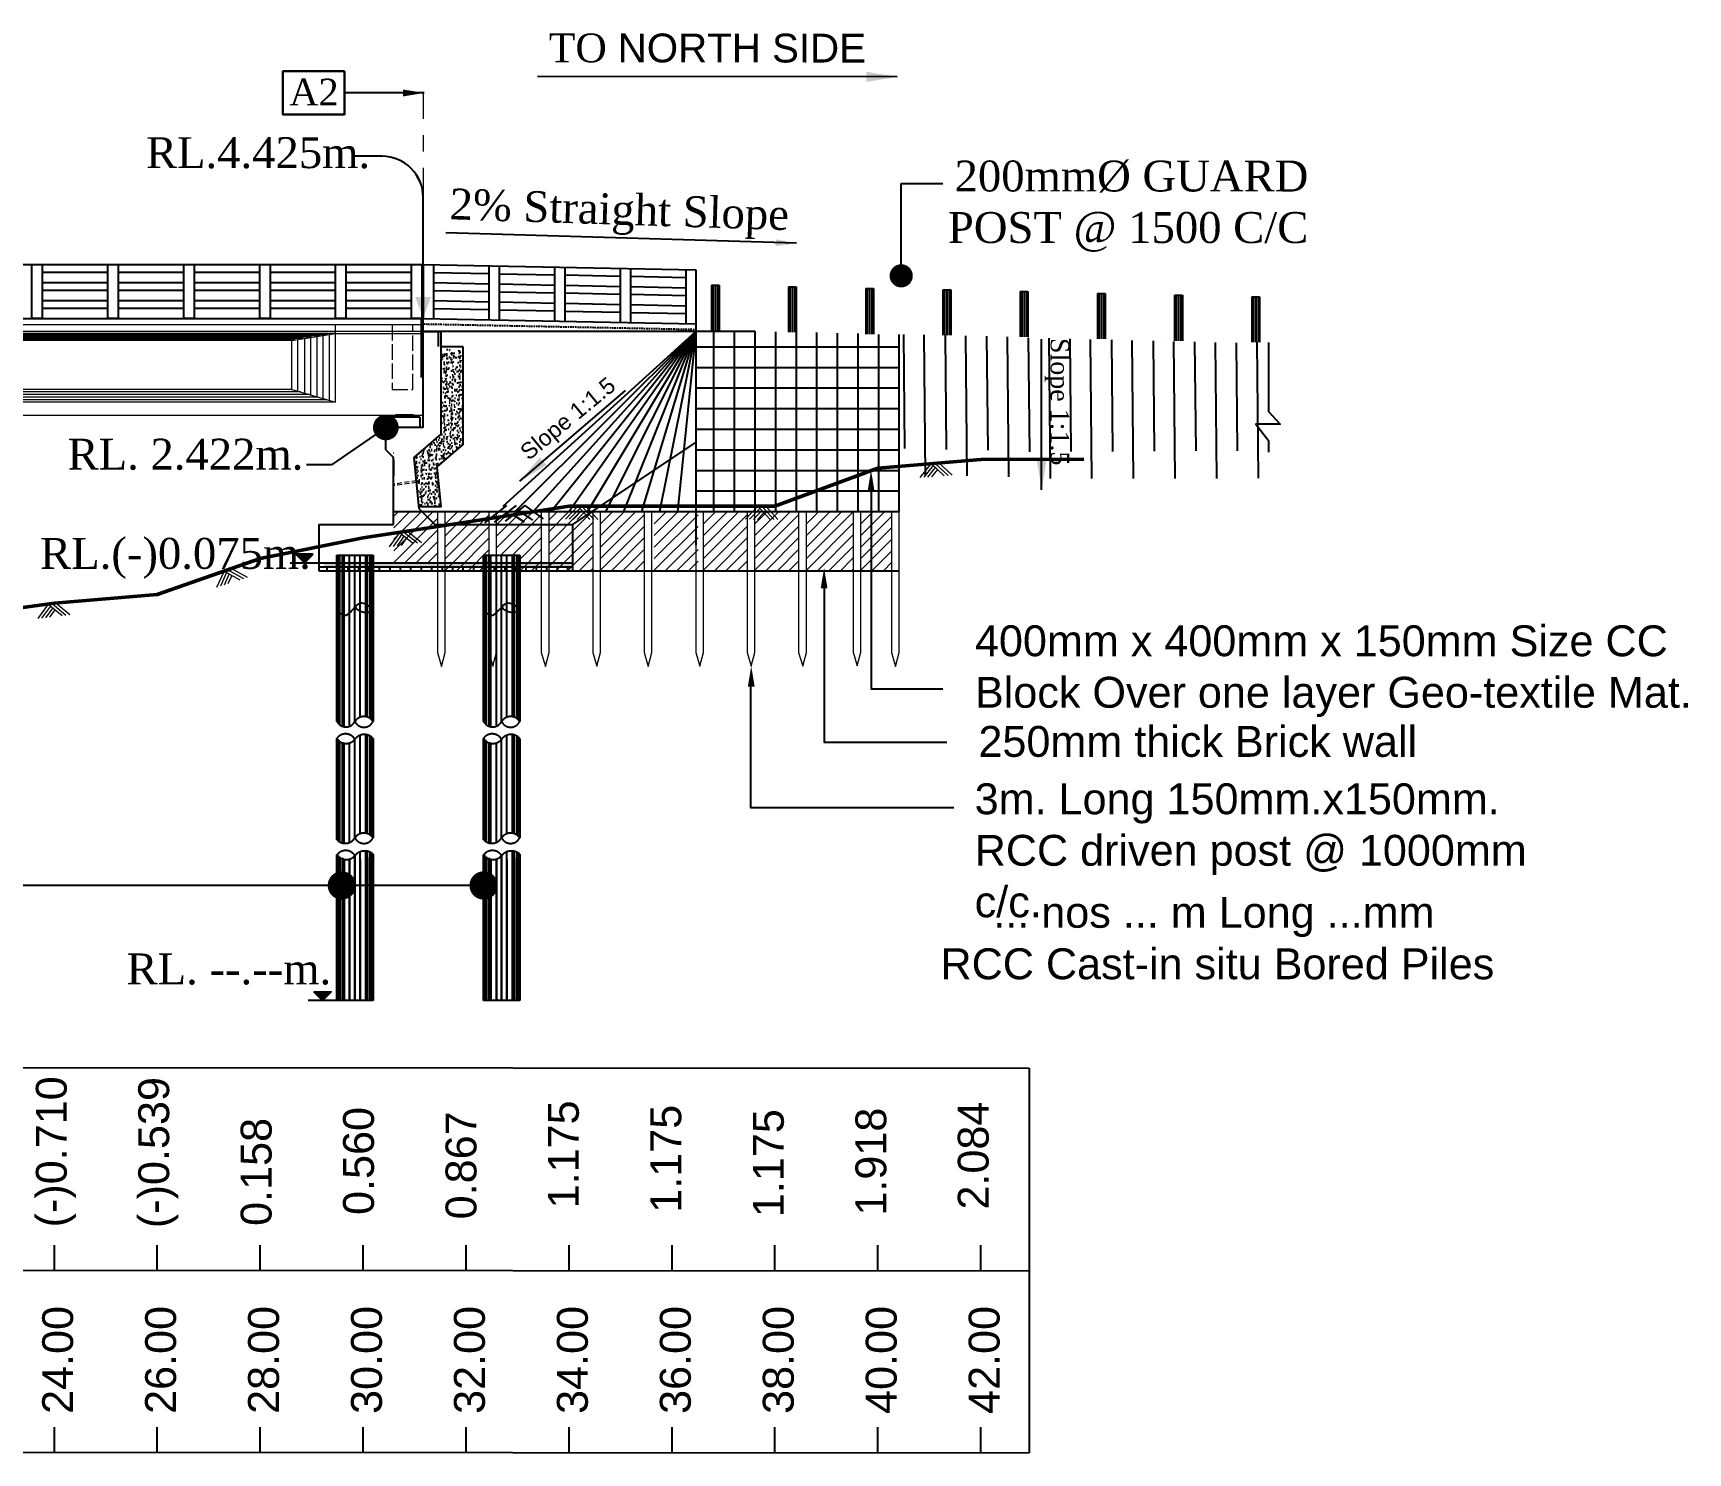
# Model space of a CAD drawing. Header units: millimetres. Extents: x -116975602006 to 5543032, y -156721783972 to 203313.
# Drawn here: x -230364 to -198215, y -9961 to 17621 of the extents above; entities that cross this region are included whole.
import ezdxf
from ezdxf.enums import TextEntityAlignment as Align

# ---------------------------------------------------------------- set-up
doc = ezdxf.new("R2010")
doc.units = ezdxf.units.MM
doc.header["$LTSCALE"] = 250
for name, pattern in [('ACAD_ISO02W100', [15, 12, -3]), ('CENTER', [50.8, 31.75, -6.35, 6.35, -6.35]), ('DASHED', [19.05, 12.7, -6.35]), ('HIDDEN', [9.525, 6.35, -3.175])]:
    doc.linetypes.add(name, pattern=pattern)
for name, color, linetype in [('Abutment W Line', 11, 'Continuous'), ('Dimision', 4, 'Continuous'), ('Extra Line', 134, 'Continuous'), ('hatch', 65, 'Continuous'), ('Hatching', 65, 'Continuous'), ('L.L', 200, 'Continuous'), ('LINES', 7, 'Continuous'), ('MARKER', 7, 'Continuous'), ('Pile', 11, 'Continuous'), ('Ralling', 6, 'Continuous'), ('Text', 7, 'Continuous'), ('TXT', 7, 'Continuous')]:
    doc.layers.add(name, color=color, linetype=linetype)
for name, color, linetype, lineweight in [('Concrete inside', 124, 'Continuous', 13), ('Concrete Out', 4, 'Continuous', 20), ('Diap', 3, 'ACAD_ISO02W100', 9), ('Dimention', 7, 'Continuous', 25), ('Footpath', 22, 'Continuous', 20), ('Girder Line', 7, 'Continuous', 18), ('HAT', 9, 'Continuous', 13), ('Profail', 5, 'Continuous', 18), ('Railing', 6, 'Continuous', 13)]:
    doc.layers.add(name, color=color, linetype=linetype, lineweight=lineweight)
doc.styles.add('Bridge Dimision - 1', font='times.ttf', dxfattribs={"height": 125})
doc.styles.add('ROMANS', font='arial.ttf', dxfattribs={"height": 200})
doc.styles.get("Standard").update_dxf_attribs({"font": 'times.ttf'})
doc.styles.add('TNR', font='times.ttf')
doc.dimstyles.new('ISO-25', dxfattribs={"dimtxt": 75, "dimasz": 35, "dimexe": 75, "dimexo": 45.625, "dimgap": 20, "dimtad": 1, "dimtoh": 1, "dimdec": 0, "dimtxsty": 'Standard', "dimblk": 'DOT', "dimcen": 300, "dimclrd": 256, "dimclre": 256, "dimclrt": 256, "dimadec": 0, "dimazin": 0, "dimtfac": 1, "dimtdec": 0, "dimtix": 1, "dimtmove": 0, "dimatfit": 3, "dimldrblk": 'DOT', "dimfxl": 1, "dimlwd": -1, "dimarcsym": 0})
doc.dimstyles.get("Standard").update_dxf_attribs({"dimtxt": 500, "dimasz": 700, "dimexe": 80, "dimexo": 70, "dimgap": 30, "dimtad": 1, "dimdec": 0, "dimlfac": -1, "dimzin": 0, "dimdsep": 46, "dimtxsty": 'Standard', "dimcen": 400, "dimadec": 0, "dimazin": 0, "dimtfac": 1, "dimtdec": 0, "dimtix": 1, "dimtofl": 0, "dimtmove": 0, "dimatfit": 3, "dimfxl": 1, "dimtolj": 1, "dimtzin": 0, "dimarcsym": 0})

# ---------------------------------------------------------------- blocks, each defined once
blk = doc.blocks.new('_Dot')
at = {"color": 0, "linetype": 'ByBlock', "lineweight": -2}
blk.add_line((-0.5, 0), (-1, 0), dxfattribs=at)
at = {"color": 0, "linetype": 'ByBlock', "const_width": 0.5}
blk.add_lwpolyline([(-0.25, 0, 1), (0.25, 0, 1)], format="xyb", close=True, dxfattribs=at)
blk = doc.blocks.new('MHHK')
at = {"layer": 'hatch', "ltscale": 0.5}
h = blk.add_hatch(dxfattribs=at)
h.set_pattern_fill('AR-CONC', color=256)
h.set_pattern_definition([(50, (750126.11, 94998.71), (182.18467, -15.939086), [19.05, -209.55]), (355, (750126.11, 94998.7), (-35.24342, 191.056845), [15.24, -167.640584]), (100.451445, (750141.3, 94997.38), (146.941247, 175.117752), [16.19001, -178.090245]), (46.1842, (750126.11, 95049.5), (271.07904, -42.04233), [28.575, -314.325]), (96.635558, (750148.7, 95046), (237.404134, 247.426125), [24.28502, -267.13561]), (351.18415, (750126.1, 95049.5), (237.40413, 247.426125), [22.85997, -251.45973]), (21, (750151.51, 95036.81), (151.614391, -102.265198), [19.05, -209.55]), (326, (750151.51, 95036.8), (61.80203, 184.187966), [15.24, -167.64]), (71.451445, (750164.15, 95028.29), (213.41642, 81.92277), [16.19001, -178.089938]), (37.5, (750126.114, 94998.71), (3.0886033, 84.555039), [0, -165.608, 0, -170.18, 0, -168.275]), (7.5, (750126.11, 94998.71), (66.8196625, 100.180575), [0, -97.028, 0, -161.798, 0, -64.135]), (327.5, (750069.47, 94998.71), (135.590595, -5.728744), [0, -63.5, 0, -198.12, 0, -262.89]), (317.5, (750044.07, 94998.71), (148.129181, 25.426491), [0, -82.55, 0, -131.572, 0, -186.69])])
h.paths.add_polyline_path([(1572222, -332826), (1571797, -332826), (1571797, -334474), (1571272, -334924), (1571368, -335884), (1571795, -335884), (1571716, -335103), (1572222, -334670)])
h = blk.add_hatch(dxfattribs=at)
h.set_pattern_fill('AR-CONC', color=256)
h.set_pattern_definition([(50, (677280.65, 84551.31), (182.18467, -15.939086), [19.05, -209.55]), (355, (677280.65, 84551.31), (-35.24342, 191.056845), [15.24, -167.640584]), (100.451445, (677295.83, 84549.98), (146.941247, 175.117752), [16.19001, -178.090245]), (46.1842, (677280.65, 84602.11), (271.07904, -42.04233), [28.575, -314.325]), (96.635558, (677303.24, 84598.6), (237.404134, 247.426125), [24.28502, -267.13561]), (351.18415, (677280.65, 84602.1), (237.404134, 247.426125), [22.85997, -251.45973]), (21, (677306.05, 84589.41), (151.614391, -102.265198), [19.05, -209.55]), (326, (677306.05, 84589.41), (61.80203, 184.187966), [15.24, -167.64]), (71.451445, (677318.68, 84580.89), (213.41642, 81.92277), [16.19001, -178.089938]), (37.5, (677280.645, 84551.31), (3.0886033, 84.555039), [0, -165.608, 0, -170.18, 0, -168.275]), (7.5, (677280.645, 84551.31), (66.8196625, 100.180575), [0, -97.028, 0, -161.798, 0, -64.135]), (327.5, (677224, 84551.31), (135.590595, -5.728744), [0, -63.5, 0, -198.12, 0, -262.89]), (317.5, (677198.6, 84551.31), (148.129181, 25.426491), [0, -82.55, 0, -131.572, 0, -186.69])])
h.paths.add_polyline_path([(1574347, -336974), (1569522, -336974), (1569522, -337049), (1574347, -337049)])
at = {"layer": 'hatch'}
h = blk.add_hatch(dxfattribs=at)
h.set_pattern_fill('AR-B88', color=256)
h.set_pattern_definition([(0, (742684.97, 98304.36), (0, 203.2), []), (90, (742684.97, 98304.36), (-101.6, 203.2), [203.2, -203.2])])
h.paths.add_polyline_path([(1574347, -337049), (1569522, -337049), (1569522, -337124), (1574347, -337124)])
at = {"layer": 'Abutment W Line'}
for p, q in [((1571447, -331173), (1571447, -332225)), ((1571447, -331174), (1576747, -331280)), ((1571647, -331183), (1571647, -332234)), ((1571647, -331328), (1572723, -331350)), ((1572723, -331199), (1572723, -332250)), ((1572923, -331203), (1572923, -332254)), ((1572923, -331354), (1573998, -331375)), ((1573998, -331224), (1573998, -332275)), ((1574198, -331228), (1574198, -332279)), ((1574198, -331379), (1575274, -331401)), ((1575274, -331250), (1575274, -332301)), ((1575474, -331254), (1575474, -332305)), ((1575474, -331405), (1576547, -331426)), ((1576547, -331275), (1576547, -332326)), ((1576747, -331280), (1576747, -332714)), ((1571647, -331528), (1572723, -331550)), ((1571647, -331678), (1572723, -331700)), ((1572923, -331554), (1573998, -331575)), ((1572923, -331704), (1573998, -331725)), ((1574198, -331579), (1575274, -331601)), ((1574198, -331729), (1575274, -331751)), ((1575474, -331605), (1576547, -331626)), ((1575474, -331755), (1576547, -331776)), ((1571647, -331878), (1572723, -331900)), ((1571647, -332028), (1572723, -332050)), ((1572923, -331904), (1573998, -331925)), ((1572923, -332054), (1573998, -332075)), ((1574198, -331929), (1575274, -331951)), ((1574198, -332079), (1575274, -332101)), ((1575474, -331955), (1576547, -331976)), ((1571447, -332224), (1576747, -332330)), ((1571447, -334341), (1571447, -332225)), ((1575474, -332105), (1576547, -332126)), ((1571447, -332474), (1571797, -332474)), ((1576747, -332580), (1576747, -334624)), ((1571447, -334341), (1570722, -334341)), ((1570722, -334774), (1570722, -334341)), ((1571384, -334144), (1570784, -334144)), ((1570784, -334144), (1570784, -334341)), ((1571259, -334104), (1570909, -334104)), ((1570912, -334144), (1570912, -334104)), ((1571259, -334144), (1571259, -334104)), ((1571384, -334144), (1571384, -334341)), ((1576747, -334624), (1574347, -336224)), ((1570722, -334774), (1570872, -334924)), ((1570872, -336224), (1570872, -334924)), ((1571372, -335924), (1571672, -336224)), ((1569422, -336224), (1569422, -336974)), ((1569422, -336224), (1569422, -337124)), ((1569422, -336224), (1570872, -336224)), ((1571672, -336224), (1574347, -336224)), ((1571672, -336224), (1574347, -336224)), ((1574347, -336224), (1574347, -337124)), ((1569422, -336974), (1574347, -336974)), ((1569422, -337049), (1574347, -337049)), ((1569422, -337124), (1574347, -337124)), ((1569772, -337906), (1569772, -337162)), ((1570472, -337906), (1570472, -337162)), ((1572622, -337906), (1572622, -337162)), ((1573322, -337906), (1573322, -337162))]:
    blk.add_line(p, q, dxfattribs=at)
at = {"layer": 'Abutment W Line', "linetype": 'HIDDEN', "ltscale": 0.02}
blk.add_line((1571445, -332330), (1576747, -332436), dxfattribs=at)
at = {"layer": 'Abutment W Line'}
for points in [[(1571372, -335924), (1571272, -334924), (1571797, -334474), (1571797, -332474)], [(1571795, -335884), (1571716, -335103), (1572222, -334670), (1572222, -332774)], [(1572222, -332774), (1571797, -332774)], [(1571795, -335884), (1571368, -335884)]]:
    blk.add_lwpolyline(points, dxfattribs=at)
for points in [[(1569772, -337905), (1569965, -337979), (1570018, -337940), (1570076, -337885), (1570122, -337833), (1570221, -337754), (1570345, -337778), (1570472, -337897), (1570299, -337936), (1570185, -337888), (1570122, -337833)], [(1572622, -337905), (1572815, -337979), (1572868, -337940), (1572925, -337885), (1572972, -337833), (1573070, -337754), (1573195, -337778), (1573322, -337897), (1573149, -337936), (1573034, -337888), (1572972, -337833)]]:
    blk.add_spline(points, degree=3, dxfattribs=at)
at = {"layer": 'Dimision', "ltscale": 5}
for p, q in [((1570872, -334974), (1570872, -335274)), ((1570873, -334837), (1570874, -334837)), ((1571260, -334836), (1571258, -334836)), ((1570872, -335024), (1570872, -335274))]:
    blk.add_line(p, q, dxfattribs=at)
blk.add_solid([(1570909, -334144), (1570909, -334104), (1571259, -334144), (1571259, -334104)], dxfattribs=at)
at = {"layer": 'Extra Line', "linetype": 'HIDDEN', "lineweight": 13, "ltscale": 0.06}
for p, q in [((1571318, -335380), (1570872, -335443)), ((1571321, -335411), (1570872, -335474))]:
    blk.add_line(p, q, dxfattribs=at)
at = {"layer": 'L.L', "linetype": 'HIDDEN', "ltscale": 0.1}
for p, q in [((1569772, -337162), (1569772, -336824)), ((1569772, -336824), (1570472, -336824)), ((1570472, -337162), (1570472, -336824)), ((1572622, -337162), (1572622, -336824)), ((1572622, -336824), (1573322, -336824)), ((1573322, -337162), (1573322, -336824))]:
    blk.add_line(p, q, dxfattribs=at)
blk = doc.blocks.new('grass')
at = {"layer": 'hatch', "color": 2, "ltscale": 5}
for p, q in [((-189, 6), (-634, -303)), ((0, 0), (-443, -303)), ((171, -6), (-232, -293)), ((-67, -176), (140, -323)), ((36, -102), (301, -303)), ((171, -6), (512, -283))]:
    blk.add_line(p, q, dxfattribs=at)
blk = doc.blocks.new('04')
at = {"layer": 'HAT', "ltscale": 0.5}
for p, q in [((0, 0), (235, -256)), ((0, 0), (-241, -250)), ((38, -42), (-165, -252)), ((76, -83), (-88, -254)), ((114, -125), (-12, -256)), ((76, 0), (311, -256)), ((153, 0), (388, -256))]:
    blk.add_line(p, q, dxfattribs=at)

msp = doc.modelspace()

# ---------------------------------------------------------------- hatches: boundary and pattern name
at = {"layer": 'Dimision', "ltscale": 5}
for points in [[(-224921.7, 7496.4), (-225261.1, 7496.4), (-225091.4, 7326.7)], [(-224910.7, -1003.5), (-224571.3, -1003.5), (-224741, -1173.2)]]:
    msp.add_hatch(color=256, dxfattribs=at).paths.add_polyline_path(points)
at = {"layer": 'Footpath', "lineweight": 13, "ltscale": 250}
h = msp.add_hatch(dxfattribs=at)
h.set_pattern_fill('ANSI31', color=256, scale=50)
h.set_pattern_definition([(45, (-270631.83, -426759.82), (-112.2532, 112.2532), [])])
h.paths.add_polyline_path([(-222508.4, 8326.6), (-223358.4, 8326.6), (-223358.4, 7326.7), (-222508.4, 7326.7)])
h = msp.add_hatch(dxfattribs=at)
h.set_pattern_fill('ANSI31', color=256, scale=50)
h.set_pattern_definition([(45, (-269625.72, -426909.82), (-112.2532, 112.2532), [])])
h.paths.add_polyline_path([(-221502.3, 8326.6), (-222358.4, 8326.6), (-222358.4, 7176.7), (-221502.3, 7176.7)])
h = msp.add_hatch(dxfattribs=at)
h.set_pattern_fill('ANSI31', color=256, scale=50)
h.set_pattern_definition([(45, (-268614.75, -426909.82), (-112.2532, 112.2532), [])])
h.paths.add_polyline_path([(-220491.3, 8326.6), (-221358.4, 8326.6), (-221358.4, 7476.7), (-220911, 7476.7), (-220911, 7176.7), (-220491.3, 7176.7)])
h = msp.add_hatch(dxfattribs=at)
h.set_pattern_fill('ANSI31', color=256, scale=50)
h.set_pattern_definition([(45, (-1767246.61, 310517.3), (-112.253202, 112.253202), [])])
h.paths.add_polyline_path([(-220341.3, 8326.6), (-220341.3, 7176.7), (-219491.3, 7176.7), (-219491.3, 8326.6)])
h = msp.add_hatch(dxfattribs=at)
h.set_pattern_fill('ANSI31', color=256, scale=50)
h.set_pattern_definition([(45, (-266614.75, -426909.82), (-112.2532, 112.2532), [])])
h.paths.add_polyline_path([(-218491.3, 8326.6), (-219341.3, 8326.6), (-219341.3, 7176.7), (-218491.3, 7176.7)])
h = msp.add_hatch(dxfattribs=at)
h.set_pattern_fill('ANSI31', color=256, scale=50)
h.set_pattern_definition([(45, (-265569.54, -426909.82), (-112.2532, 112.2532), [])])
h.paths.add_polyline_path([(-217446.1, 8326.6), (-218296.1, 8326.6), (-218296.1, 7176.7), (-217446.1, 7176.7)])
h = msp.add_hatch(dxfattribs=at)
h.set_pattern_fill('ANSI31', color=256, scale=50)
h.set_pattern_definition([(45, (-264614.75, -426909.82), (-112.2532, 112.2532), [])])
h.paths.add_polyline_path([(-216491.3, 8326.6), (-217341.3, 8326.6), (-217341.3, 7176.7), (-216491.3, 7176.7)])
h = msp.add_hatch(dxfattribs=at)
h.set_pattern_fill('ANSI31', color=256, scale=50)
h.set_pattern_definition([(45, (-263614.75, -426909.82), (-112.2532, 112.2532), [])])
h.paths.add_polyline_path([(-215491.3, 8326.6), (-216341.3, 8326.6), (-216341.3, 7176.7), (-215491.3, 7176.7)])
h = msp.add_hatch(dxfattribs=at)
h.set_pattern_fill('ANSI31', color=256, scale=50)
h.set_pattern_definition([(45, (-262614.75, -426909.82), (-112.2532, 112.2532), [])])
h.paths.add_polyline_path([(-214431, 8326.6), (-215341.3, 8326.6), (-215341.3, 7176.7), (-214431, 7176.7)])
h = msp.add_hatch(dxfattribs=at)
h.set_pattern_fill('ANSI31', color=256, scale=50)
h.set_pattern_definition([(45, (-261554.45, -426909.82), (-112.2532, 112.2532), [])])
h.paths.add_polyline_path([(-213685.8, 8326.6), (-214281, 8326.6), (-214281, 7176.7), (-213685.8, 7176.7)])

# ---------------------------------------------------------------- linework, layer by layer
at = {"ltscale": 10}
for p, q in [((-217491.1, 11948.8), (-217491.1, 7675.9)), ((-217491.1, 11825.8), (-221240.8, 8425.9)), ((-217491.1, 11825.8), (-220999.4, 8326.6)), ((-217491.1, 11825.8), (-220648.6, 8326.6)), ((-217491.1, 11825.8), (-220297.7, 8326.6)), ((-217491.1, 11825.8), (-219946.9, 8326.6)), ((-217491.1, 11825.8), (-219596.1, 8326.6)), ((-217491.1, 11825.8), (-219245.3, 8326.6)), ((-217491.1, 11825.8), (-218894.4, 8326.6)), ((-217491.1, 11825.8), (-218543.6, 8326.6)), ((-217491.1, 11825.8), (-218192.8, 8326.6)), ((-217491.1, 11825.8), (-217841.9, 8326.6)), ((-217136, 8326.6), (-217136, 11827.3)), ((-216736, 8326.6), (-216736, 11827.3)), ((-216336, 8326.6), (-216336, 11827.2)), ((-215936, 8326.6), (-215936, 11818.5)), ((-215536, 8326.6), (-215536, 11809.9)), ((-215136, 8326.6), (-215136, 11801.3)), ((-214736, 8326.6), (-214736, 11792.6)), ((-214336, 8326.6), (-214336, 11784)), ((-213936, 8326.6), (-213936, 11766.7)), ((-213535.8, 8326.6), (-213535.8, 11766.7)), ((-224460.6, 7476.7), (-223760.6, 7476.7)), ((-221611, 7476.7), (-220911, 7476.7))]:
    msp.add_line(p, q, dxfattribs=at)
at = {"color": 5, "lineweight": 30}
msp.add_lwpolyline([(-224314.5, 16878.4), (-225509.9, 16878.4), (-225509.9, 16037.3), (-224314.5, 16037.3)], close=True, dxfattribs=at)
at = {"layer": 'Abutment W Line', "ltscale": 10}
for p, q in [((-252811, 13127.3), (-222811, 13127.3)), ((-230186, 12977.3), (-228911, 12977.3)), ((-228711, 12977.3), (-227436, 12977.3)), ((-227236, 12977.3), (-225961, 12977.3)), ((-225761, 12977.3), (-224486, 12977.3)), ((-224286, 12977.3), (-223011, 12977.3)), ((-230186, 12777.3), (-228911, 12777.3)), ((-230186, 12627.3), (-228911, 12627.3)), ((-228711, 12777.3), (-227436, 12777.3)), ((-228711, 12627.3), (-227436, 12627.3)), ((-227236, 12777.3), (-225961, 12777.3)), ((-227236, 12627.3), (-225961, 12627.3)), ((-225761, 12777.3), (-224486, 12777.3)), ((-225761, 12627.3), (-224486, 12627.3)), ((-224286, 12777.3), (-223011, 12777.3)), ((-224286, 12627.3), (-223011, 12627.3)), ((-230186, 12427.3), (-228911, 12427.3)), ((-230186, 12277.3), (-228911, 12277.3)), ((-228711, 12427.3), (-227436, 12427.3)), ((-228711, 12277.3), (-227436, 12277.3)), ((-227236, 12427.3), (-225961, 12427.3)), ((-227236, 12277.3), (-225961, 12277.3)), ((-225761, 12427.3), (-224486, 12427.3)), ((-225761, 12277.3), (-224486, 12277.3)), ((-224286, 12427.3), (-223011, 12427.3)), ((-224286, 12277.3), (-223011, 12277.3)), ((-252811, 12077.3), (-222811, 12077.3)), ((-222816, 10926.9), (-222816, 12079.4)), ((-217490.8, 11526.6), (-213535.8, 11526.6)), ((-217490.8, 11126.6), (-213535.8, 11126.6)), ((-217490.8, 10726.6), (-213535.8, 10726.6)), ((-217490.8, 10326.6), (-213535.8, 10326.6)), ((-217490.8, 9926.6), (-213535.8, 9926.6)), ((-217490.8, 9526.6), (-213535.8, 9526.6)), ((-217490.8, 9126.6), (-213535.8, 9126.6)), ((-217490.8, 8726.6), (-213535.8, 8726.6)), ((-223361, 8326.6), (-213535.8, 8326.6)), ((-221036, 7176.7), (-213535.8, 7176.7))]:
    msp.add_line(p, q, dxfattribs=at)
at = {"layer": 'Abutment W Line'}
for p, q in [((-222786, 10795.3), (-222786, 11830.1)), ((-222486.1, 11533.1), (-222486.1, 11830.1))]:
    msp.add_line(p, q, dxfattribs=at)
at = {"layer": 'Abutment W Line', "ltscale": 10}
for points in [[(-230186, 12077.3), (-230386, 12077.3), (-230386, 13127.3), (-230186, 13127.3)], [(-228711, 12077.3), (-228911, 12077.3), (-228911, 13127.3), (-228711, 13127.3)], [(-227236, 12077.3), (-227436, 12077.3), (-227436, 13127.3), (-227236, 13127.3)], [(-225761, 12077.3), (-225961, 12077.3), (-225961, 13127.3), (-225761, 13127.3)], [(-224286, 12077.3), (-224486, 12077.3), (-224486, 13127.3), (-224286, 13127.3)], [(-222811, 12077.3), (-223011, 12077.3), (-223011, 13127.3), (-222811, 13127.3)]]:
    msp.add_lwpolyline(points, close=True, dxfattribs=at)
at = {"layer": 'Abutment W Line'}
msp.add_lwpolyline([(-222786, 11827.3), (-216341, 11827.3)], dxfattribs=at)
at = {"layer": 'Abutment W Line', "ltscale": 10}
for points in [[(-223760.6, -1173.2), (-224460.6, -1173.2)], [(-220911, -1173.2), (-221611, -1173.2)]]:
    msp.add_lwpolyline(points, dxfattribs=at)
at = {"layer": 'Concrete inside', "lineweight": 0, "ltscale": 50}
for p, q in [((-222786, 11826.2), (-237786, 11826.2)), ((-224486, 11786.7), (-237786, 11786.7)), ((-224643.4, 11761.7), (-237786, 11761.7)), ((-224800.8, 11736.7), (-237786, 11736.7)), ((-224958.2, 11711.7), (-237786, 11711.7)), ((-225115.6, 11686.7), (-237786, 11686.7)), ((-225273, 11661.7), (-237786, 11661.7)), ((-225336, 11651.7), (-237786, 11651.7)), ((-225336, 11651.7), (-224486, 11786.7)), ((-225336, 10699.2), (-225336, 11651.7)), ((-225219.8, 10665.1), (-225219.8, 11670.2)), ((-225086, 10625.7), (-225086, 11691.4)), ((-224966, 10590.4), (-224966, 11705.7)), ((-224846, 10555.1), (-224846, 11729.6)), ((-224726, 10519.8), (-224726, 11748.6)), ((-224606, 10484.5), (-224606, 11767.7)), ((-224486, 11786.7), (-222786, 11786.7)), ((-225336, 10699.2), (-237786, 10699.2)), ((-225166, 10649.2), (-237786, 10649.2)), ((-225336, 10699.2), (-224486, 10449.2)), ((-224996, 10599.2), (-237786, 10599.2)), ((-224826, 10549.2), (-237786, 10549.2)), ((-224656, 10499.2), (-237786, 10499.2)), ((-224486, 10449.2), (-237786, 10449.2))]:
    msp.add_line(p, q, dxfattribs=at)
at = {"layer": 'Concrete Out'}
for p, q in [((-222786, 11951.2), (-237786, 11951.2)), ((-224486, 10449.2), (-224486, 11951.2)), ((-222786, 10199.2), (-222786, 11951.2)), ((-237786, 10199.2), (-222786, 10199.2))]:
    msp.add_line(p, q, dxfattribs=at)
at = {"layer": 'Diap', "ltscale": 0.1}
msp.add_lwpolyline([(-223386, 11951.2), (-223386, 10699.2), (-222986, 10699.2), (-222986, 11951.2)], dxfattribs=at)
at = {"layer": 'Dimision', "ltscale": 5}
for p, q in [((-225371.8, 7326.7), (-224811, 7326.7)), ((-224460.6, -1173.2), (-225021.4, -1173.2))]:
    msp.add_line(p, q, dxfattribs=at)
for points in [[(-222786, 12491.5), (-222786, 14427.4, 0.4142136), (-223586, 15227.4), (-224171.9, 15227.4)], [(-222784.9, 12577.1), (-222784.9, 14427.4, 0.4142136), (-223584.9, 15227.4), (-224170.8, 15227.4)]]:
    msp.add_lwpolyline(points, format="xyb", dxfattribs=at)
at = {"layer": 'Dimision', "ltscale": 5, "elevation": 0}
for points in [[(-214084.1, 8726.6), (-214084.1, 4881.7), (-212687.4, 4881.7)], [(-214996.6, 6831.6), (-214996.6, 3844.8), (-212610.5, 3844.8)], [(-216428.2, 4921), (-216425.1, 2578.3), (-212474.4, 2578.3)]]:
    msp.add_lwpolyline(points, dxfattribs=at)
at = {"layer": 'Dimision', "ltscale": 5}
for points in [[(-224921.7, 7496.4), (-225261.1, 7496.4), (-225091.4, 7326.7)], [(-224910.7, -1003.5), (-224571.3, -1003.5), (-224741, -1173.2)]]:
    msp.add_lwpolyline(points, close=True, dxfattribs=at)
for points in [[(-222937.8, 12486.2), (-222786, 12077.1), (-222641.3, 12486.2)], [(-222634.2, 12491.5), (-222787.7, 12077.8), (-222930.7, 12491.5)], [(-214150.8, 8726.6), (-214084.1, 9126.6), (-214017.5, 8726.6)], [(-215063.3, 6831.6, 0), (-214996.6, 7231.6, 0), (-214929.9, 6831.6, 0)], [(-216478.7, 4921), (-216412, 5321), (-216345.3, 4921)]]:
    msp.add_solid(points, dxfattribs=at)
at = {"layer": 'Girder Line', "linetype": 'CENTER', "lineweight": 0, "ltscale": 0.2}
msp.add_line((-222780.7, 13413.8), (-222780.7, 16457.8), dxfattribs=at)
msp.add_line((-222780.7, 13413.8), (-222780.7, 16457.8), dxfattribs=at)
at = {"layer": 'hatch', "ltscale": 10}
for p, q in [((-217157.2, 12726.5), (-217157.2, 11844.1)), ((-217112.2, 12726.5), (-217112.2, 11844.5)), ((-217067.2, 12726.5), (-217067.2, 11844.9)), ((-215657.2, 12694.1), (-215657.2, 11811.8)), ((-215612.2, 12694.1), (-215612.2, 11812.1)), ((-215567.2, 12694.1), (-215567.2, 11812.5)), ((-214157.2, 12655.9), (-214157.2, 11773.5)), ((-214112.2, 12655.9), (-214112.2, 11773.9)), ((-214067.2, 12655.9), (-214067.2, 11774.2)), ((-212657.2, 12631.9), (-212657.2, 11749.6)), ((-212612.2, 12631.9), (-212612.2, 11749.9)), ((-212567.2, 12631.9), (-212567.2, 11750.3)), ((-211157.2, 12602.3), (-211157.2, 11720)), ((-211112.2, 12602.3), (-211112.2, 11720.3)), ((-211067.2, 12602.3), (-211067.2, 11720.7)), ((-209657.2, 12563.6), (-209657.2, 11681.3)), ((-209612.2, 12563.6), (-209612.2, 11681.6)), ((-209567.2, 12563.6), (-209567.2, 11682)), ((-208157.2, 12526.4), (-208157.2, 11644.1)), ((-208112.2, 12526.4), (-208112.2, 11644.4)), ((-208067.2, 12526.4), (-208067.2, 11644.8)), ((-206657.2, 12500), (-206657.2, 11617.6)), ((-206612.2, 12500), (-206612.2, 11618)), ((-206567.2, 12500), (-206567.2, 11618.3)), ((-213455.2, 11767.2), (-213433.2, 9551.5)), ((-212647, 11749.7), (-212625, 9534.1)), ((-211838.8, 11732.3), (-211816.8, 9516.6)), ((-211031.2, 11701), (-211009.2, 9485.4)), ((-210223, 11681.4), (-210201.1, 9489.8)), ((-209414.8, 11661.7), (-209393, 9494.3)), ((-208606.6, 11642), (-208584.9, 9498.7)), ((-207798.3, 11622.4), (-207776.8, 9503.2)), ((-206990.1, 11602.7), (-206968.8, 9507.6))]:
    msp.add_line(p, q, dxfattribs=at)
at = {"layer": 'hatch', "ltscale": 3}
for p, q in [((-224460.6, 4248.4), (-224460.6, 5236.3)), ((-224439.8, 4216.2), (-224439.8, 5236.3)), ((-224406.3, 4183.1), (-224406.3, 5236.3)), ((-224351.9, 4153.4), (-224351.9, 5236.3)), ((-224318.2, 4147.2), (-224318.2, 5236.3)), ((-224214.1, 4175), (-224214.1, 5236.3)), ((-221611, 4248.4), (-221611, 5236.3)), ((-221590.2, 4216.2), (-221590.2, 5236.3)), ((-221556.7, 4183.1), (-221556.7, 5236.3)), ((-221502.3, 4153.4), (-221502.3, 5236.3)), ((-221468.6, 4147.2), (-221468.6, 5236.3)), ((-221364.5, 4175), (-221364.5, 5236.3))]:
    msp.add_line(p, q, dxfattribs=at)
at = {"layer": 'hatch', "ltscale": 10}
for points in [[(-213025.2, 9035.4), (-213051.1, 11757.4)], [(-212217, 9018), (-212242.9, 11739.9)], [(-211408.8, 9000.5), (-211434.7, 11722.5)], [(-210601.1, 8969.3), (-210627.1, 11691.2)], [(-209793, 8969.3), (-209818.9, 11671.5)], [(-208984.9, 8969.3), (-209010.7, 11651.9)], [(-208176.8, 8969.3), (-208202.4, 11632.2)], [(-207368.7, 8969.3), (-207394.2, 11612.5)], [(-206560.7, 8975.9), (-206586.2, 11619.2)]]:
    msp.add_lwpolyline(points, dxfattribs=at)
at = {"layer": 'Hatching', "ltscale": 3}
for p, q in [((-224460.6, 7476.7), (-224460.6, 5236.3)), ((-224460.6, 5236.3), (-224460.6, 7476.7)), ((-224439.8, 5236.3), (-224439.8, 7476.7)), ((-224406.3, 5236.3), (-224406.3, 7476.7)), ((-224351.9, 5236.3), (-224351.9, 7476.7)), ((-224318.2, 5236.3), (-224318.2, 7476.7)), ((-224214.1, 5236.3), (-224214.1, 7476.7)), ((-224110.6, 4246.9), (-224110.6, 7476.7)), ((-224007.1, 4331), (-224007.1, 7476.7)), ((-223903, 4340.7), (-223903, 7476.7)), ((-223869.3, 4335.7), (-223869.3, 7476.7)), ((-223815, 4304.7), (-223815, 7476.7)), ((-223781.4, 4275.1), (-223781.4, 7476.7)), ((-223760.6, 7476.7), (-223760.6, 4248.4)), ((-223760.6, 4248.4), (-223760.6, 7476.7)), ((-221611, 7476.7), (-221611, 5236.3)), ((-221611, 5236.3), (-221611, 7476.7)), ((-221590.2, 5236.3), (-221590.2, 7476.7)), ((-221556.7, 5236.3), (-221556.7, 7476.7)), ((-221502.3, 5236.3), (-221502.3, 7476.7)), ((-221468.6, 5236.3), (-221468.6, 7476.7)), ((-221364.5, 5236.3), (-221364.5, 7476.7)), ((-221261, 4246.9), (-221261, 7476.7)), ((-221157.5, 4331), (-221157.5, 7476.7)), ((-221053.4, 4340.7), (-221053.4, 7476.7)), ((-221019.7, 4335.7), (-221019.7, 7476.7)), ((-220965.4, 4304.7), (-220965.4, 7476.7)), ((-220931.8, 4275.1), (-220931.8, 7476.7)), ((-220911, 7476.7), (-220911, 4248.4)), ((-220911, 4248.4), (-220911, 7434.5)), ((-224460.6, 5236.3), (-224460.6, 4248.4)), ((-221611, 5236.3), (-221611, 4248.4)), ((-224460.6, 3916), (-224460.6, 1946.6)), ((-224460.6, 1951.9), (-224460.6, 3916)), ((-224439.8, 1934.6), (-224439.8, 3889.8)), ((-224406.3, 1913.1), (-224406.3, 3860.5)), ((-224360.6, 3995.3), (-224360.6, 3995)), ((-224110.6, 1985.4), (-224110.6, 3903.9)), ((-224007.1, 2061.6), (-224007.1, 3980.8)), ((-223903, 2079.4), (-223903, 3992)), ((-223869.3, 2063), (-223869.3, 3986.5)), ((-223815, 2035.4), (-223815, 3963.8)), ((-223781.4, 2009.1), (-223781.4, 3940)), ((-223760.6, 3919.8), (-223760.6, 1987.5)), ((-223760.6, 1987.5), (-223760.6, 3919.8)), ((-221611, 3916), (-221611, 1946.6)), ((-221611, 1951.9), (-221611, 3916)), ((-221590.2, 1934.6), (-221590.2, 3889.8)), ((-221556.7, 1913.1), (-221556.7, 3860.5)), ((-221511, 3995.3), (-221511, 3995)), ((-221261, 1985.4), (-221261, 3903.9)), ((-221157.5, 2061.6), (-221157.5, 3980.8)), ((-221053.4, 2079.4), (-221053.4, 3992)), ((-221019.7, 2063), (-221019.7, 3986.5)), ((-220965.4, 2035.4), (-220965.4, 3963.8)), ((-220931.8, 2009.1), (-220931.8, 3940)), ((-220911, 3919.8), (-220911, 1987.5)), ((-220911, 1987.5), (-220911, 3919.8)), ((-224351.9, 1890.9), (-224351.9, 3831.1)), ((-224318.2, 1880.7), (-224318.2, 3823.9)), ((-224214.1, 1905.4), (-224214.1, 3831.5)), ((-221502.3, 1890.9), (-221502.3, 3831.1)), ((-221468.6, 1880.7), (-221468.6, 3823.9)), ((-221364.5, 1905.4), (-221364.5, 3831.5)), ((-224460.6, 1661), (-224460.6, -1173.2)), ((-224460.6, -1173.2), (-224460.6, 1654.2)), ((-224439.8, 1642.9), (-224439.8, -1173.2)), ((-224439.8, -1173.2), (-224439.8, 1634)), ((-224406.3, 1620.2), (-224406.3, -1173.2)), ((-224406.3, -1173.2), (-224406.3, 1608.8)), ((-224110.6, -1173.2), (-224110.6, 1643.2)), ((-224110.6, 1641.9), (-224110.6, -1173.2)), ((-224007.1, -1173.2), (-224007.1, 1710)), ((-223903, -1173.2), (-223903, 1731.2)), ((-223885.6, 1887.2), (-223885.6, 1887)), ((-223869.3, -1173.2), (-223869.3, 1722.2)), ((-223815, -1173.2), (-223815, 1703.2)), ((-223815, 1620.2), (-223815, -1173.2)), ((-223781.4, -1173.2), (-223781.4, 1685.3)), ((-223781.4, 1642.9), (-223781.4, -1173.2)), ((-223760.6, 1671.3), (-223760.6, -1173.2)), ((-223760.6, -1173.2), (-223760.6, 1671.3)), ((-221611, 1661), (-221611, -1173.2)), ((-221611, -1173.2), (-221611, 1654.2)), ((-221590.2, 1642.9), (-221590.2, -1173.2)), ((-221590.2, -1173.2), (-221590.2, 1634)), ((-221556.7, 1620.2), (-221556.7, -1173.2)), ((-221556.7, -1173.2), (-221556.7, 1608.8)), ((-221261, -1173.2), (-221261, 1643.2)), ((-221261, 1641.9), (-221261, -1173.2)), ((-221157.5, -1173.2), (-221157.5, 1710)), ((-221053.4, -1173.2), (-221053.4, 1731.2)), ((-221036, 1887.2), (-221036, 1887)), ((-221019.7, -1173.2), (-221019.7, 1722.2)), ((-220965.4, -1173.2), (-220965.4, 1703.2)), ((-220965.4, 1620.2), (-220965.4, -1173.2)), ((-220931.8, -1173.2), (-220931.8, 1685.3)), ((-220931.8, 1642.9), (-220931.8, -1173.2)), ((-220911, 1671.3), (-220911, -1173.2)), ((-220911, -1173.2), (-220911, 1671.3)), ((-224351.9, 1595.6), (-224351.9, -1173.2)), ((-224351.9, -1173.2), (-224351.9, 1581.8)), ((-224318.2, 1572.9), (-224318.2, -1173.2)), ((-224318.2, -1173.2), (-224318.2, 1564.9)), ((-224214.1, -1173.2), (-224214.1, 1579.8)), ((-224214.1, 1568.6), (-224214.1, -1173.2)), ((-224007.1, 1568.6), (-224007.1, -1173.2)), ((-223903, 1572.9), (-223903, -1173.2)), ((-223869.3, 1595.6), (-223869.3, -1173.2)), ((-221502.3, 1595.6), (-221502.3, -1173.2)), ((-221502.3, -1173.2), (-221502.3, 1581.8)), ((-221468.6, 1572.9), (-221468.6, -1173.2)), ((-221468.6, -1173.2), (-221468.6, 1564.9)), ((-221364.5, -1173.2), (-221364.5, 1579.8)), ((-221364.5, 1568.6), (-221364.5, -1173.2)), ((-221157.5, 1568.6), (-221157.5, -1173.2)), ((-221053.4, 1572.9), (-221053.4, -1173.2)), ((-221019.7, 1595.6), (-221019.7, -1173.2))]:
    msp.add_line(p, q, dxfattribs=at)
at = {"layer": 'Hatching', "lineweight": -3, "ltscale": 3}
msp.add_lwpolyline([(-206362.1, 11612.4), (-206362.1, 10267.8), (-206137.4, 10025.3), (-206606.3, 10025.3), (-206362.1, 9705.4), (-206362.1, 9479.7)], dxfattribs=at)
at = {"layer": 'Hatching', "lineweight": 9, "ltscale": 3}
for points in [[(-222508.4, 8326.6), (-222508.4, 5585.7), (-222429.4, 5318.9), (-222358.4, 5585.7), (-222358.4, 8326.6)], [(-221508.4, 8327), (-221508.4, 5586.1), (-221429.4, 5319.3), (-221358.4, 5586.1), (-221358.4, 8327)], [(-220491.3, 8326.6), (-220491.3, 5585.7), (-220412.3, 5318.9), (-220341.3, 5585.7), (-220341.3, 8326.6)], [(-219491.3, 8327), (-219491.3, 5586.1), (-219412.3, 5319.3), (-219341.3, 5586.1), (-219341.3, 8327)], [(-218491.3, 8326.6), (-218491.3, 5585.7), (-218412.3, 5318.9), (-218341.3, 5585.7), (-218341.3, 8326.6)], [(-217491.3, 8327), (-217491.3, 5586.1), (-217412.3, 5319.3), (-217341.3, 5586.1), (-217341.3, 8327)], [(-216491.3, 8327), (-216491.3, 5586.1), (-216412.3, 5319.3), (-216341.3, 5586.1), (-216341.3, 8326.6)], [(-215491.3, 8327), (-215491.3, 5586.1), (-215412.3, 5319.3), (-215341.3, 5586.1), (-215341.3, 8327)], [(-214431, 8326.6), (-214431, 5594.3), (-214352, 5327.5), (-214281, 5594.3), (-214281, 8326.6)], [(-213685.8, 8326.6), (-213685.8, 5585.7), (-213606.7, 5318.9), (-213535.8, 5585.7), (-213535.8, 8326.6)]]:
    msp.add_lwpolyline(points, dxfattribs=at)
at = {"layer": 'LINES'}
for p, q in [((-262193.8, -2455.4), (-211011.3, -2487.2)), ((-262193.8, -6394.9), (-211011.3, -6426.8)), ((-262193.8, -9929.6), (-211011.3, -9961.4))]:
    msp.add_line(p, q, dxfattribs=at)
msp.add_lwpolyline([(-211011.3, -2487.2), (-211011.3, -9961.4)], dxfattribs=at)
at = {"layer": 'MARKER', "color": 0}
for p, q in [((-229950.9, -6426.8), (-229950.9, -5926.8)), ((-227950.9, -6426.8), (-227950.9, -5926.8)), ((-225950.9, -6426.8), (-225950.9, -5926.8)), ((-223950.9, -6426.8), (-223950.9, -5926.8)), ((-221950.9, -6426.8), (-221950.9, -5926.8)), ((-219950.9, -6426.8), (-219950.9, -5926.8)), ((-217950.9, -6426.8), (-217950.9, -5926.8)), ((-215950.9, -6426.8), (-215950.9, -5926.8)), ((-213950.9, -6426.8), (-213950.9, -5926.8)), ((-211950.9, -6426.8), (-211950.9, -5926.8)), ((-229950.9, -9961.4), (-229950.9, -9461.4)), ((-227950.9, -9961.4), (-227950.9, -9461.4)), ((-225950.9, -9961.4), (-225950.9, -9461.4)), ((-223950.9, -9961.4), (-223950.9, -9461.4)), ((-221950.9, -9961.4), (-221950.9, -9461.4)), ((-219950.9, -9961.4), (-219950.9, -9461.4)), ((-217950.9, -9961.4), (-217950.9, -9461.4)), ((-215950.9, -9961.4), (-215950.9, -9461.4)), ((-213950.9, -9961.4), (-213950.9, -9461.4)), ((-211950.9, -9961.4), (-211950.9, -9461.4))]:
    msp.add_line(p, q, dxfattribs=at)
at = {"layer": 'Pile', "linetype": 'DASHED', "ltscale": 5}
for points in [[(-224460.6, 4248.4, 0.6098288), (-224112, 4248.4, -0.5401567), (-223760.6, 4248.4, -0.6372069), (-224112, 4248.4)], [(-221611, 4248.4, 0.6098288), (-221262.4, 4248.4, -0.5401567), (-220911, 4248.4, -0.6372069), (-221262.4, 4248.4)], [(-223760.6, 3919.8, 0.4723994), (-224112, 3902.7, -0.5154135), (-224463.7, 3920.6, -0.5349827), (-224112, 3902.7)], [(-220911, 3919.8, 0.4723994), (-221262.4, 3902.7, -0.5154135), (-221614.1, 3920.6, -0.5349827), (-221262.4, 3902.7)], [(-224460.6, 1951.9, 0.5050835), (-224112, 1987.5, -0.5233169), (-223760.6, 1987.5, -0.6192314), (-224112, 1987.5)], [(-221611, 1951.9, 0.5050835), (-221262.4, 1987.5, -0.5233169), (-220911, 1987.5, -0.6192314), (-221262.4, 1987.5)], [(-223760.6, 1671.3, 0.4200269), (-224112, 1641.9, -0.4779555), (-224460.6, 1654.2, -0.527947), (-224112, 1641.9)], [(-220911, 1671.3, 0.4200269), (-221262.4, 1641.9, -0.4779555), (-221611, 1654.2, -0.527947), (-221262.4, 1641.9)]]:
    msp.add_lwpolyline(points, format="xyb", dxfattribs=at)
at = {"layer": 'Profail', "lineweight": 50}
msp.add_lwpolyline([(-253950.9, 8278.3), (-251950.9, 8279.3), (-249950.9, 8199.3), (-247950.9, 7582.3), (-245950.9, 6819.3), (-243950.9, 6192.3), (-241950.9, 5672.3), (-239950.9, 5068.3), (-237950.9, 5127.3), (-235950.9, 5401.3), (-233950.9, 5860.3), (-231950.9, 6271.3), (-229950.9, 6543.3), (-227950.9, 6714.3), (-225950.9, 7411.3), (-223950.9, 7813.3), (-221950.9, 8120.3), (-219950.9, 8428.3), (-217950.9, 8428.3), (-215950.9, 8428.3), (-213950.9, 9171.3), (-211950.9, 9337.3), (-209950.9, 9346.3)], dxfattribs=at)
at = {"layer": 'Railing', "ltscale": 0.5, "const_width": 0.02}
msp.add_lwpolyline([(-216361.9, 11827.7), (-216361.9, 11827.7), (-206361.8, 11611.8)], dxfattribs=at)
at = {"layer": 'Ralling'}
for p, q in [((-217187.2, 12726.5), (-217187.2, 11843.9)), ((-217187.2, 12726.5), (-217037.2, 12726.5)), ((-217037.2, 12726.5), (-217037.2, 11845.1)), ((-215687.2, 12694.1), (-215687.2, 11811.5)), ((-215687.2, 12694.1), (-215537.2, 12694.1)), ((-215537.2, 12694.1), (-215537.2, 11812.7)), ((-214187.2, 12655.9), (-214187.2, 11773.3)), ((-214187.2, 12655.9), (-214037.2, 12655.9)), ((-214037.2, 12655.9), (-214037.2, 11774.5)), ((-212687.2, 12631.9), (-212687.2, 11749.3)), ((-212687.2, 12631.9), (-212537.2, 12631.9)), ((-212537.2, 12631.9), (-212537.2, 11750.5)), ((-211187.2, 12602.3), (-211187.2, 11719.7)), ((-211187.2, 12602.3), (-211037.2, 12602.3)), ((-211037.2, 12602.3), (-211037.2, 11720.9)), ((-209687.2, 12563.6), (-209687.2, 11681)), ((-209687.2, 12563.6), (-209537.2, 12563.6)), ((-209537.2, 12563.6), (-209537.2, 11682.2)), ((-208187.2, 12526.4), (-208187.2, 11643.8)), ((-208187.2, 12526.4), (-208037.2, 12526.4)), ((-208037.2, 12526.4), (-208037.2, 11645)), ((-206687.2, 12500), (-206687.2, 11617.4)), ((-206687.2, 12500), (-206537.2, 12500)), ((-206537.2, 12500), (-206537.2, 11618.6))]:
    msp.add_line(p, q, dxfattribs=at)

# ---------------------------------------------------------------- block references
for name, p in [('MHHK', (-1794232.9, 344300.8)), ('04', (-219781.8, 8428.3)), ('04', (-216281.8, 8428.3))]:
    msp.add_blockref(name, p)
for name, p, rotation in [('04', (-212918.9, 9256.9), 4.744674281813626), ('grass', (-220978.8, 8443.9), 2.862405226111747), ('04', (-223243.1, 7921.9), 8.726786671747293), ('04', (-226653.4, 7166.5), 19.21344591452922), ('04', (-230068.5, 6527.3), 7.744710543069838)]:
    msp.add_blockref(name, p, dxfattribs=dict(rotation=rotation))

# ---------------------------------------------------------------- texts
at = {"insert": (-210233.8, 9221.5, 261.5), "char_height": 360, "width": 7083.035, "attachment_point": 3, "rotation": 270}
msp.add_mtext(' Slope 1:1.5', dxfattribs=at)
at = {"layer": 'Text', "ltscale": 0.5}
for s, rotation, style, p in [('RL.4.425m.', 0.00167, 'Bridge Dimision - 1', (-228172.2, 14998.3, -8669)), ('2%%% Straight Slope', 358.16534, 'Bridge Dimision - 1', (-222280.5, 14004.4)), (' RL. 2.422m.', 0.00167, 'Bridge Dimision - 1', (-229921.6, 9141.1, -1733.8)), (' RL.(-)0.075m.', 0.00167, 'Bridge Dimision - 1', (-230454.9, 7212.9)), (' RL. --.--m.', 0.00167, 'Bridge Dimision - 1', (-228775.7, -858.2)), ('(-)0.710', 90, 'ROMANS', (-229710.4, -5580.3)), ('(-)0.539', 90, 'ROMANS', (-227721, -5594.7)), ('1.175', 90, 'ROMANS', (-219762.7, -5210.7)), ('2.084', 90, 'ROMANS', (-211799.8, -5234.2)), ('0.158', 90, 'ROMANS', (-225730.8, -5551.8)), ('0.560', 90, 'ROMANS', (-223742.4, -5338.6)), ('0.867', 90, 'ROMANS', (-221751.1, -5423.9)), ('1.175', 90, 'ROMANS', (-217771.5, -5295.9)), ('1.175', 90, 'ROMANS', (-215780.3, -5381.2)), ('1.918', 90, 'ROMANS', (-213788.2, -5352.2))]:
    msp.add_text(s, height=600, rotation=rotation, dxfattribs=dict(at, style=style)).set_placement(p)
at = {"layer": 'Text', "ltscale": 0.5, "style": 'ROMANS'}
for s, p in [('24.00', (-229887.4, -9204.1)), ('26.00', (-227887.4, -9204.1)), ('28.00', (-225887.4, -9204.1)), ('30.00', (-223887.4, -9204.1)), ('32.00', (-221887.4, -9204.1)), ('34.00', (-219887.4, -9204.1)), ('36.00', (-217887.4, -9204.1)), ('38.00', (-215887.4, -9204.1)), ('40.00', (-213887.4, -9204.1)), ('42.00', (-211887.4, -9204.1))]:
    msp.add_text(s, height=600, rotation=90, dxfattribs=at).set_placement(p, align=Align.MIDDLE_LEFT)
at = {"layer": 'Text', "ltscale": 10, "insert": (-221548.4, 17615.4), "char_height": 560, "attachment_point": 1, "rotation": 359.94475}
msp.add_mtext_dynamic_manual_height_columns('\\pi1203.45045;TO {\\fArial|b0|i0|c0|p34;NORTH SIDE} ', width=8473.361, gutter_width=625, heights=[0], dxfattribs=at)
at = {"layer": 'Text', "ltscale": 10, "insert": (-205588.8, 15143.8, 17338), "char_height": 600, "width": 8624.808, "attachment_point": 3, "rotation": 359.99833, "style": 'Bridge Dimision - 1'}
msp.add_mtext('200mm%%C GUARD POST @ 1500 C/C', dxfattribs=at)
at = {"layer": 'Text', "insert": (-219217.6, 10963.5), "char_height": 315, "width": 3845.376, "attachment_point": 3, "rotation": 39.45455, "style": 'ROMANS'}
msp.add_mtext(' Slope 1:1.5', dxfattribs=at)
at = {"layer": 'Text', "ltscale": 0.5, "char_height": 600, "attachment_point": 1, "style": 'ROMANS'}
for s, insert, width in [('400mm x 400mm x 150mm Size CC Block Over one layer Geo-textile Mat.', (-212065.9, 6115.1), 14079.326), ('250mm thick Brick wall', (-211998.9, 4160.6), 13478.615), ('3m. Long 150mm.x150mm.  RCC driven post @ 1000mm c/c.', (-212071.5, 3045.4), 12163.012), ('\\pi1351.37514;... nos ... m Long ...mm \\P\\pi91.41607; RCC Cast-in situ Bored Piles  ', (-213060.2, 840.5), 11143.678)]:
    msp.add_mtext(s, dxfattribs=dict(at, insert=insert, width=width))
at = {"layer": 'TXT', "style": 'TNR'}
msp.add_text('A2', height=520, rotation=360, dxfattribs=at).set_placement((-225386.8, 16215.1, 26.2))

# ---------------------------------------------------------------- leaders
for points in [[(-210770.3, 8749.1, 261.5), (-210770.3, 11677, 261.5)], [(-220908.7, 8913.1), (-218855, 10677.8)]]:
    msp.add_leader(points, dimstyle='Standard', override={"dimasz": 600, "dimfxl": 65, "dimfxlon": 1})
at = {"layer": 'Dimention'}
for points, override in [([(-213575.2, 16770.7), (-220563.5, 16777.7)], {"dimasz": 600, "dimfxl": 65, "dimfxlon": 1}), ([(-222767.7, 16457.8), (-224314.5, 16457.8)], {"dimasz": 400, "dimgap": 0.09, "dimtad": 0, "dimfxl": 65, "dimfxlon": 1}), ([(-222780.7, 16457.8), (-224314.5, 16457.8)], {"dimasz": 400, "dimgap": 0.09, "dimtad": 0, "dimfxl": 65, "dimfxlon": 1}), ([(-222767.7, 16457.8), (-224314.5, 16457.8)], {"dimasz": 400, "dimgap": 0.09, "dimtad": 0, "dimfxl": 65, "dimfxlon": 1}), ([(-222780.7, 16457.8), (-224314.5, 16457.8)], {"dimasz": 400, "dimgap": 0.09, "dimtad": 0, "dimfxl": 65, "dimfxlon": 1})]:
    msp.add_leader(points, dimstyle='Standard', override=override, dxfattribs=at)
at = {"layer": 'Dimision', "ltscale": 10}
for points, override in [([(-213498.7, 12905.2, 17338), (-213498.7, 14695.7, 17338), (-212687.3, 14695.7, 17338)], {"dimasz": 450, "dimtad": 0}), ([(-224366, 1062), (-232000.7, 1062)], {"dimasz": 550, "dimtad": 0}), ([(-221611.4, 1062), (-226673.1, 1062)], {"dimasz": 550, "dimtad": 0})]:
    msp.add_leader(points, dimstyle='ISO-25', override=override, dxfattribs=at)
at = {"layer": 'Dimision', "ltscale": 5}
msp.add_leader([(-223511, 9959.7), (-224569.2, 9233.8), (-225054.7, 9233.8)], dimstyle='ISO-25', override={"dimasz": 500, "dimtad": 0}, dxfattribs=at)
at = {"layer": 'Text', "ltscale": 0.5}
msp.add_leader([(-215534.1, 13537), (-222347.1, 13741)], dimstyle='Standard', override={"dimasz": 400, "dimfxl": 65, "dimfxlon": 1}, dxfattribs=at)

doc.saveas('drawing.dxf')
